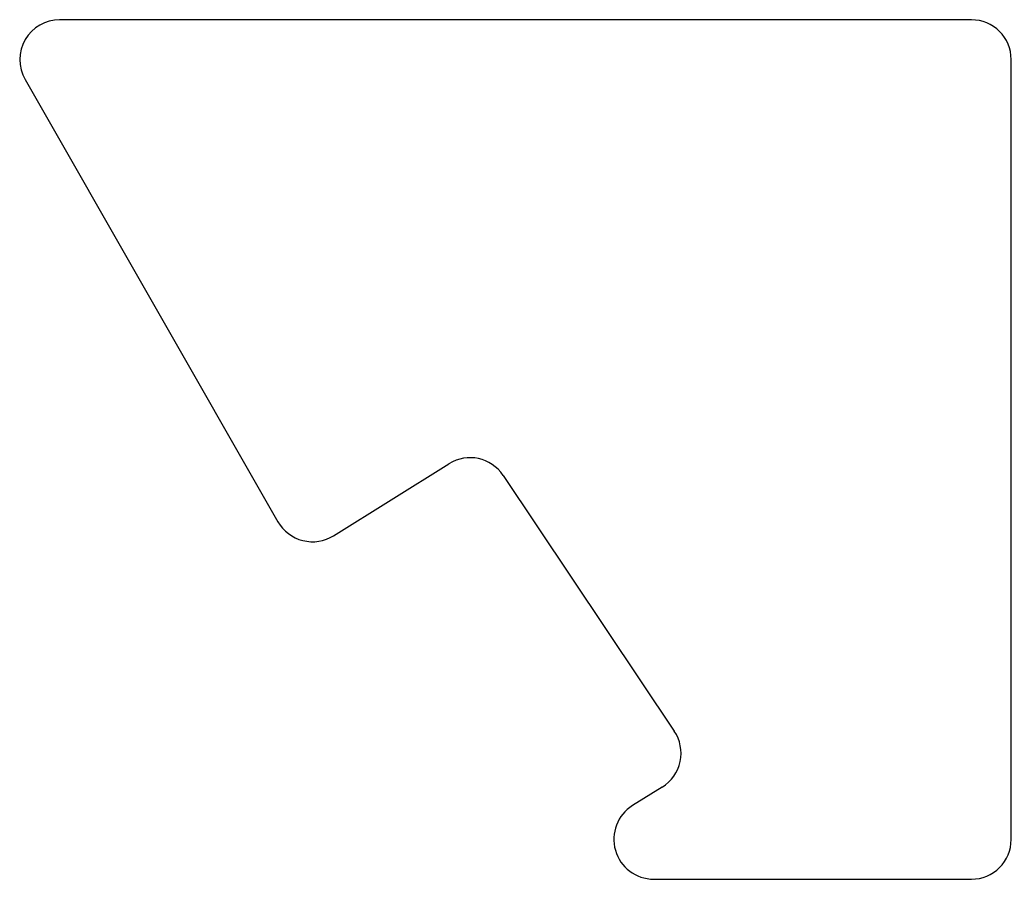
# Model space of a CAD drawing. Header units: millimetres. Extents: x 72 to 538, y 13 to 416.
import ezdxf

# ---------------------------------------------------------------- set-up
doc = ezdxf.new("R2010")
doc.units = ezdxf.units.MM

msp = doc.modelspace()

# ---------------------------------------------------------------- linework, layer by layer
for p, q in [((518.83, 416.2), (90.77, 416.2)), ((537.53, 31.42), (537.53, 397.5)), ((74.54, 388.21), (193.25, 180.57)), ((219.38, 173.98), (273.57, 207.77)), ((299, 202.31), (379.36, 82.25)), ((373.72, 55.98), (359.77, 47.28)), ((369.67, 12.72), (518.83, 12.72))]:
    msp.add_line(p, q)
for centre, start, end in [((90.77, 397.5), 90, 209.758), ((518.83, 397.5), 0, 90), ((283.46, 191.9), 33.7975, 121.9491), ((209.49, 189.85), 209.758, 301.9491), ((363.82, 71.85), -58.0509, 33.7975), ((369.67, 31.42), 121.9491, 270), ((518.83, 31.42), 270, 360)]:
    msp.add_arc(centre, 18.7, start, end)

doc.saveas('drawing.dxf')
